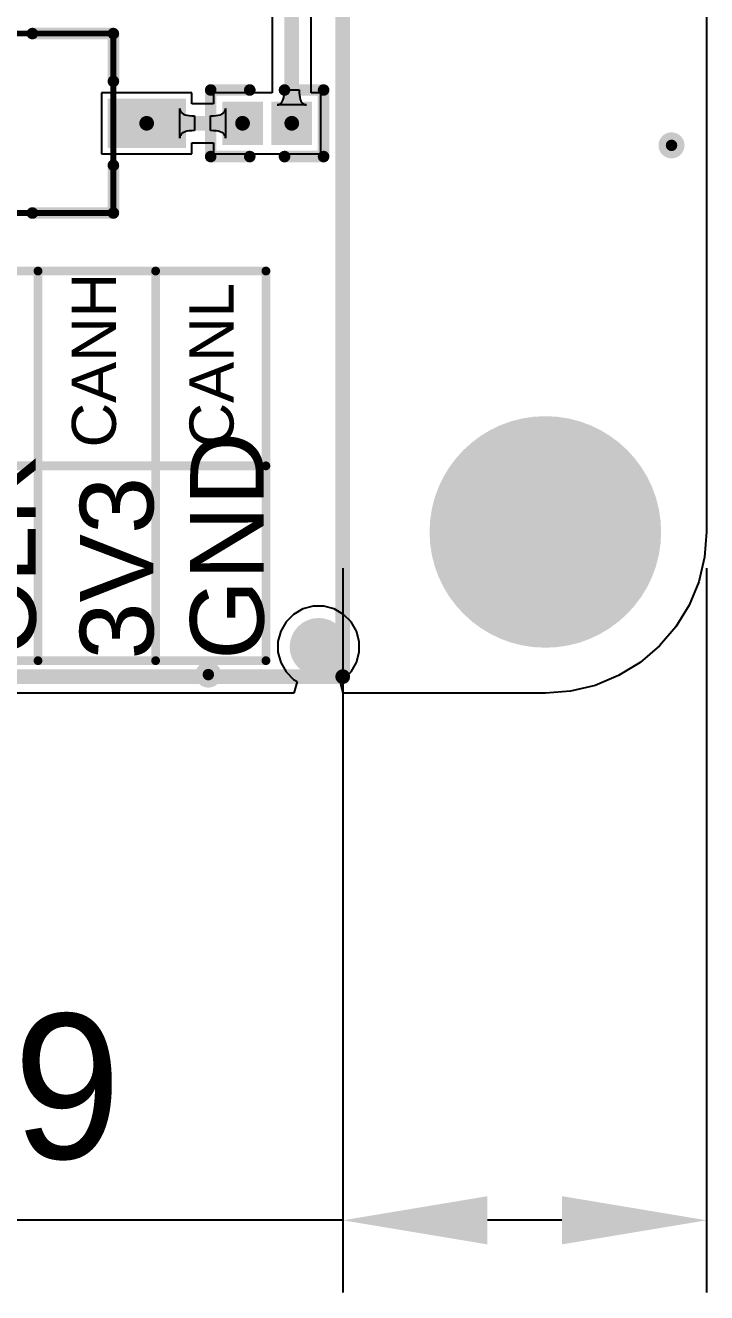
# Model space of a CAD drawing. Header units: millimetres. Extents: x -27 to 79, y -14 to 66.
# Drawn here: x 67.02 to 78.79, y -13.14 to 8.75 of the extents above; entities that cross this region are included whole.
import ezdxf

# ---------------------------------------------------------------- set-up
doc = ezdxf.new("R2010")
doc.units = ezdxf.units.MM
for name, color, linetype in [('BottomLayer', 5, 'Continuous'), ('BottomOverlay', 54, 'Continuous'), ('Mechanical13', 56, 'Continuous'), ('TopLayer', 1, 'Continuous'), ('TopOverlay', 2, 'Continuous'), ('TopPaste', 8, 'Continuous'), ('TopSolder', 216, 'Continuous'), ('ViaHoleLayer', 16, 'Continuous')]:
    doc.layers.add(name, color=color, linetype=linetype)
doc.styles.add('Arial', font='arial.ttf', dxfattribs={"height": 0.2})
doc.dimstyles.new('ISO-25', dxfattribs={"dimtxt": 2.5, "dimasz": 2.5, "dimexe": 1.25, "dimexo": 0.625, "dimtad": 1, "dimtxsty": 'Standard', "dimcen": 2.5, "dimadec": 0, "dimazin": 0, "dimtfac": 1, "dimtmove": 0, "dimatfit": 3, "dimfxl": 1, "dimarcsym": 0})

# ---------------------------------------------------------------- blocks, each defined once
blk = doc.blocks.new('*D7')
at = {"color": 0, "lineweight": -2, "transparency": 16777216}
for p, q in [((72.49999978, -0.6249999999999991), (72.49999978, -13.14183767146358)), ((78.78633975999999, -0.625), (78.78633975999999, -13.14183767146358)), ((72.49999978, -11.89183767146358), (60.83333311333332, -11.89183767146358)), ((76.28633975999999, -11.89183767146358), (74.99999978, -11.89183767146358))]:
    blk.add_line(p, q, dxfattribs=at)
at = {"color": 0, "transparency": 16777216}
for points in [[(74.99999978, -11.47517100479691), (74.99999978, -12.30850433813024), (72.49999978, -11.89183767146358)], [(76.28633975999999, -11.47517100479691), (76.28633975999999, -12.30850433813024), (78.78633975999999, -11.89183767146358)]]:
    blk.add_solid(points, dxfattribs=at)
at = {"layer": 'Defpoints', "color": 0, "transparency": 16777216}
for p in [(72.49999978, 8.881784197001252e-16), (78.78633975999999, 0), (72.49999978, -11.89183767146358)]:
    blk.add_point(p, dxfattribs=at)
at = {"color": 0, "transparency": 16777216, "insert": (65.41666644666667, -9.808504338130245), "char_height": 2.5, "attachment_point": 5}
blk.add_mtext('6,29', dxfattribs=at)

msp = doc.modelspace()

# ---------------------------------------------------------------- hatches: boundary and pattern name
at = {"layer": 'BottomLayer'}
h = msp.add_hatch(color=5, dxfattribs=at)
edge = h.paths.add_edge_path()
edge.add_arc((78.1796506, 6.678650599999999), 0.22499828, 0, 360)
h = msp.add_hatch(color=5, dxfattribs=at)
edge = h.paths.add_edge_path()
edge.add_arc((76.00000039999999, 0), 1.99999854, 0, 360)
h = msp.add_hatch(color=5, dxfattribs=at)
edge = h.paths.add_edge_path()
edge.add_arc((72.0836506, -1.98615046), 0.499999, 0, 360)
h = msp.add_hatch(color=5, dxfattribs=at)
edge = h.paths.add_edge_path()
edge.add_arc((70.1786506, -2.4653494), 0.22499828, 0, 360)
at = {"layer": 'TopLayer'}
for points in [[(68.53864879999999, 6.734649979999999), (68.53864879999999, 7.384651219999999), (69.68864904, 7.384651219999999), (69.68864904, 6.734649979999999)], [(70.46965332, 7.38465376), (71.06965212, 7.38465376), (71.06965212, 6.734652519999999), (70.46965332, 6.734652519999999)], [(71.31965416, 7.38465376), (71.91965296, 7.38465376), (71.91965296, 6.734652519999999), (71.31965416, 6.734652519999999)]]:
    msp.add_hatch(color=1, dxfattribs=at).paths.add_polyline_path(points)
h = msp.add_hatch(color=1, dxfattribs=at)
edge = h.paths.add_edge_path()
edge.add_arc((78.1796506, 6.678650599999999), 0.22499828, 0, 360)
h = msp.add_hatch(color=1, dxfattribs=at)
edge = h.paths.add_edge_path()
edge.add_arc((76.00000039999999, 0), 1.99999854, 0, 360)
h = msp.add_hatch(color=1, dxfattribs=at)
edge = h.paths.add_edge_path()
edge.add_arc((72.0836506, -1.98615046), 0.499999, 0, 360)
h = msp.add_hatch(color=1, dxfattribs=at)
edge = h.paths.add_edge_path()
edge.add_arc((70.1786506, -2.4653494), 0.22499828, 0, 360)
at = {"layer": 'TopPaste'}
for points in [[(68.53864879999999, 6.734649979999999), (68.53864879999999, 7.384651219999999), (69.68864904, 7.384651219999999), (69.68864904, 6.734649979999999)], [(70.46965332, 7.38465376), (71.06965212, 7.38465376), (71.06965212, 6.734652519999999), (70.46965332, 6.734652519999999)], [(71.31965416, 7.38465376), (71.91965296, 7.38465376), (71.91965296, 6.734652519999999), (71.31965416, 6.734652519999999)]]:
    msp.add_hatch(color=8, dxfattribs=at).paths.add_polyline_path(points)
at = {"layer": 'TopSolder'}
for points in [[(68.4370488, 6.633049979999999), (68.4370488, 7.48625122), (69.79024903999999, 7.48625122), (69.79024903999999, 6.633049979999999)], [(70.41885332, 7.43545376), (71.12045212, 7.43545376), (71.12045212, 6.683852519999999), (70.41885332, 6.683852519999999)], [(71.26885415999999, 7.43545376), (71.97045295999999, 7.43545376), (71.97045295999999, 6.683852519999999), (71.26885415999999, 6.683852519999999)]]:
    msp.add_hatch(color=216, dxfattribs=at).paths.add_polyline_path(points)
at = {"layer": 'ViaHoleLayer'}
h = msp.add_hatch(color=16, dxfattribs=at)
edge = h.paths.add_edge_path()
edge.add_arc((78.1796506, 6.678650599999999), 0.0999998, 0, 360)
h = msp.add_hatch(color=16, dxfattribs=at)
edge = h.paths.add_edge_path()
edge.add_arc((76.00000039999999, 0), 1.05000044, 0, 360)
h = msp.add_hatch(color=16, dxfattribs=at)
edge = h.paths.add_edge_path()
edge.add_arc((72.0836506, -1.98615046), 0.499999, 0, 360)
h = msp.add_hatch(color=16, dxfattribs=at)
edge = h.paths.add_edge_path()
edge.add_arc((70.1786506, -2.4653494), 0.0999998, 0, 360)

# ---------------------------------------------------------------- linework, layer by layer
at = {"layer": 'BottomLayer'}
for p, q in [((78.78634484, 44.99999889999999), (78.78634484, 0)), ((78.78633975999999, 0), (78.75203452, -0.43587924)), ((78.78634484, 0), (78.78633975999999, 0)), ((78.75203452, -0.43587924), (78.64996715999999, -0.8610269799999999)), ((78.64996715999999, -0.8610269799999999), (78.4826472, -1.2649708)), ((71.99107268, -1.28295146), (71.8122262, -1.33087364)), ((72.17622852, -1.28295146), (71.99107268, -1.28295146)), ((72.355075, -1.33087364), (72.17622852, -1.28295146)), ((78.4826472, -1.2649708), (78.25419706, -1.63776914)), ((71.65187599999999, -1.42345156), (71.5209517, -1.55437586)), ((71.8122262, -1.33087364), (71.65187599999999, -1.42345156)), ((72.5154252, -1.42345156), (72.355075, -1.33087364)), ((72.6463495, -1.55437586), (72.5154252, -1.42345156)), ((71.42837378, -1.71472606), (71.3804516, -1.89357254)), ((71.5209517, -1.55437586), (71.42837378, -1.71472606)), ((72.73892742, -1.71472606), (72.6463495, -1.55437586)), ((72.7868496, -1.89357254), (72.73892742, -1.71472606)), ((78.25419706, -1.63776914), (77.9702403, -1.9702399)), ((71.3804516, -1.89357254), (71.3804516, -2.07872838)), ((72.7868496, -2.07872838), (72.7868496, -1.89357254)), ((77.9702403, -1.9702399), (77.63776954, -2.25419666)), ((71.3804516, -2.07872838), (71.42837378, -2.25757486)), ((72.73892742, -2.25757486), (72.7868496, -2.07872838)), ((71.42837378, -2.25757486), (71.5209517, -2.41792506)), ((72.6463495, -2.41792506), (72.73892742, -2.25757486)), ((77.63776954, -2.25419666), (77.26497119999999, -2.4826468)), ((71.5209517, -2.41792506), (71.65187599999999, -2.54884936)), ((71.65187599999999, -2.54884936), (71.71127643999999, -2.58314444)), ((71.71127643999999, -2.58314444), (71.65682899999999, -2.78634444)), ((72.45602475999999, -2.58314444), (72.5154252, -2.54884936)), ((72.5104722, -2.78634444), (72.45602475999999, -2.58314444)), ((72.5154252, -2.54884936), (72.6463495, -2.41792506)), ((77.26497119999999, -2.4826468), (76.86102738, -2.64996676)), ((71.65682899999999, -2.78634444), (4.3114722, -2.78634444)), ((76.00000039999999, -2.78634444), (72.5104722, -2.78634444)), ((76.43587964, -2.75203412), (76.00000039999999, -2.78633936)), ((76.00000039999999, -2.78633936), (76.00000039999999, -2.78634444)), ((76.86102738, -2.64996676), (76.43587964, -2.75203412))]:
    msp.add_line(p, q, dxfattribs=at)
at = {"layer": 'BottomOverlay', "const_width": 0.254}
for points in [[(72.49999978, -2.5003506), (72.49999978, 47.49999898)], [(3.50000062, -2.50000008), (72.49999978, -2.50000008)]]:
    msp.add_lwpolyline(points, dxfattribs=at)
at = {"layer": 'BottomOverlay', "const_width": 0.127}
for points in [[(72.43649977999999, -2.50000008, 1), (72.56349978, -2.50000008, 1)], [(72.43649977999999, -2.5003506, 1), (72.56349978, -2.5003506, 1)]]:
    msp.add_lwpolyline(points, format="xyb", close=True, dxfattribs=at)
at = {"layer": 'Mechanical13', "const_width": 0.0999998}
for points in [[(66.73864986, 8.60965004), (68.53864879999999, 8.60965004)], [(68.53864879999999, 5.50965116), (68.53864879999999, 8.60965004)], [(66.73864986, 5.50965116), (68.53864879999999, 5.50965116)]]:
    msp.add_lwpolyline(points, dxfattribs=at)
at = {"layer": 'Mechanical13', "const_width": 0.0499999}
for points in [[(68.51365012, 8.60965004, 1), (68.56364748, 8.60965004, 1)], [(68.51365012, 8.60965004, 1), (68.56364748, 8.60965004, 1)], [(68.51365012, 5.50965116, 1), (68.56364748, 5.50965116, 1)], [(68.51365012, 5.50965116, 1), (68.56364748, 5.50965116, 1)]]:
    msp.add_lwpolyline(points, format="xyb", close=True, dxfattribs=at)
at = {"layer": 'TopLayer'}
for p, q in [((78.78634484, 44.99999889999999), (78.78634484, 0)), ((71.28298418, 13.86119402), (71.28298418, 7.58785376)), ((71.95632293999999, 7.58785376), (71.95632293999999, 14.00064764)), ((69.89184904, 7.58785122), (68.3354488, 7.58785122)), ((68.3354488, 7.58785122), (68.3354488, 6.531449979999999)), ((69.89184904, 7.39632252), (69.89184904, 7.58785122)), ((71.28298418, 7.58785376), (70.26645332, 7.58785376)), ((70.26645332, 7.58785376), (70.26645332, 7.39632252)), ((71.46090356, 7.44281976), (71.47233356, 7.47109504)), ((71.47233356, 7.47109504), (71.48122356, 7.50451128)), ((71.48122356, 7.50451128), (71.48757356, 7.54306848)), ((71.48757356, 7.54306848), (71.49138356, 7.58676664)), ((71.49138356, 7.58676664), (71.49265356, 7.63560576)), ((71.49265356, 7.63560576), (71.74665356, 7.63560576)), ((71.74665356, 7.63560576), (71.74792356, 7.58676664)), ((71.74792356, 7.58676664), (71.75173356, 7.54306848)), ((71.75173356, 7.54306848), (71.75808356, 7.50451128)), ((71.75808356, 7.50451128), (71.76697356, 7.47109504)), ((71.76697356, 7.47109504), (71.77840355999999, 7.44281976)), ((72.12285296, 7.58785376), (71.95632293999999, 7.58785376)), ((72.12285296, 6.531452519999999), (72.12285296, 7.58785376)), ((69.68560104, 6.80565314), (69.68560104, 7.31365314)), ((69.68560104, 7.31365314), (69.68814103999999, 7.289523139999999)), ((69.68814103999999, 7.289523139999999), (69.69576104, 7.267933139999999)), ((69.69576104, 7.267933139999999), (69.70846103999999, 7.248883139999999)), ((69.70846103999999, 7.248883139999999), (69.72624103999999, 7.23237314)), ((69.72624103999999, 7.23237314), (69.74910104, 7.218403139999999)), ((70.26645332, 7.39632252), (69.89184904, 7.39632252)), ((70.41148731999999, 7.218403139999999), (70.43462164, 7.23237314)), ((70.43462164, 7.23237314), (70.45261500000001, 7.248883139999999)), ((70.45261500000001, 7.248883139999999), (70.4654674, 7.267933139999999)), ((70.4654674, 7.267933139999999), (70.47317883999999, 7.289523139999999)), ((70.47317883999999, 7.289523139999999), (70.47574931999999, 7.31365314)), ((70.47574931999999, 7.31365314), (70.47574931999999, 6.80565314)), ((71.36565356, 7.37855776), (71.38978356, 7.38112824)), ((71.87365356, 7.37855776), (71.36565356, 7.37855776)), ((71.38978356, 7.38112824), (71.41137355999999, 7.38883968)), ((71.41137355999999, 7.38883968), (71.43042356, 7.401692079999999)), ((71.43042356, 7.401692079999999), (71.44693356, 7.419685439999999)), ((71.44693356, 7.419685439999999), (71.46090356, 7.44281976)), ((71.77840355999999, 7.44281976), (71.79237356, 7.419685439999999)), ((71.79237356, 7.419685439999999), (71.80888355999998, 7.401692079999999)), ((71.80888355999998, 7.401692079999999), (71.82793355999999, 7.38883968)), ((71.82793355999999, 7.38883968), (71.84952356, 7.38112824)), ((71.84952356, 7.38112824), (71.87365356, 7.37855776)), ((69.74910104, 7.218403139999999), (69.77704103999999, 7.206973140000001)), ((69.77704103999999, 7.206973140000001), (69.81006104, 7.19808314)), ((69.81006104, 7.19808314), (69.84816104, 7.191733139999999)), ((69.84816104, 7.191733139999999), (69.89134104, 7.18792314)), ((69.89134104, 7.18792314), (69.93960104, 7.18665314)), ((69.93960104, 7.18665314), (69.93960104, 6.932653139999999)), ((70.21870132, 7.18665314), (70.26754043999999, 7.18792314)), ((70.21870132, 6.932653139999999), (70.21870132, 7.18665314)), ((70.26754043999999, 7.18792314), (70.3112386, 7.191733139999999)), ((70.3112386, 7.191733139999999), (70.3497958, 7.19808314)), ((70.3497958, 7.19808314), (70.38321204, 7.206973140000001)), ((70.38321204, 7.206973140000001), (70.41148731999999, 7.218403139999999)), ((69.68814103999999, 6.829783139999999), (69.68560104, 6.80565314)), ((69.69576104, 6.85137314), (69.68814103999999, 6.829783139999999)), ((69.70846103999999, 6.870423139999999), (69.69576104, 6.85137314)), ((69.72624103999999, 6.88693314), (69.70846103999999, 6.870423139999999)), ((69.74910104, 6.90090314), (69.72624103999999, 6.88693314)), ((69.77704103999999, 6.91233314), (69.74910104, 6.90090314)), ((69.81006104, 6.921223139999999), (69.77704103999999, 6.91233314)), ((69.84816104, 6.92757314), (69.81006104, 6.921223139999999)), ((69.89134104, 6.931383139999999), (69.84816104, 6.92757314)), ((69.93960104, 6.932653139999999), (69.89134104, 6.931383139999999)), ((70.26754043999999, 6.931383139999999), (70.21870132, 6.932653139999999)), ((70.3112386, 6.92757314), (70.26754043999999, 6.931383139999999)), ((70.3497958, 6.921223139999999), (70.3112386, 6.92757314)), ((70.38321204, 6.91233314), (70.3497958, 6.921223139999999)), ((70.41148731999999, 6.90090314), (70.38321204, 6.91233314)), ((70.43462164, 6.88693314), (70.41148731999999, 6.90090314)), ((70.45261500000001, 6.870423139999999), (70.43462164, 6.88693314)), ((70.4654674, 6.85137314), (70.45261500000001, 6.870423139999999)), ((70.47317883999999, 6.829783139999999), (70.4654674, 6.85137314)), ((70.47574931999999, 6.80565314), (70.47317883999999, 6.829783139999999)), ((69.89184904, 6.531449979999999), (69.89184904, 6.722983759999999)), ((69.89184904, 6.722983759999999), (70.26645332, 6.722983759999999)), ((70.26645332, 6.722983759999999), (70.26645332, 6.531452519999999)), ((68.3354488, 6.531449979999999), (69.89184904, 6.531449979999999)), ((70.26645332, 6.531452519999999), (72.12285296, 6.531452519999999)), ((78.78633975999999, 0), (78.75203452, -0.43587924)), ((78.78634484, 0), (78.78633975999999, 0)), ((78.75203452, -0.43587924), (78.64996715999999, -0.8610269799999999)), ((78.64996715999999, -0.8610269799999999), (78.4826472, -1.2649708)), ((71.99107268, -1.28295146), (71.8122262, -1.33087364)), ((72.17622852, -1.28295146), (71.99107268, -1.28295146)), ((72.355075, -1.33087364), (72.17622852, -1.28295146)), ((78.4826472, -1.2649708), (78.25419706, -1.63776914)), ((71.65187599999999, -1.42345156), (71.5209517, -1.55437586)), ((71.8122262, -1.33087364), (71.65187599999999, -1.42345156)), ((72.5154252, -1.42345156), (72.355075, -1.33087364)), ((72.6463495, -1.55437586), (72.5154252, -1.42345156)), ((71.42837378, -1.71472606), (71.3804516, -1.89357254)), ((71.5209517, -1.55437586), (71.42837378, -1.71472606)), ((72.73892742, -1.71472606), (72.6463495, -1.55437586)), ((72.7868496, -1.89357254), (72.73892742, -1.71472606)), ((78.25419706, -1.63776914), (77.9702403, -1.9702399)), ((71.3804516, -1.89357254), (71.3804516, -2.07872838)), ((72.7868496, -2.07872838), (72.7868496, -1.89357254)), ((77.9702403, -1.9702399), (77.63776954, -2.25419666)), ((71.3804516, -2.07872838), (71.42837378, -2.25757486)), ((72.73892742, -2.25757486), (72.7868496, -2.07872838)), ((71.42837378, -2.25757486), (71.5209517, -2.41792506)), ((72.6463495, -2.41792506), (72.73892742, -2.25757486)), ((77.63776954, -2.25419666), (77.26497119999999, -2.4826468)), ((71.5209517, -2.41792506), (71.65187599999999, -2.54884936)), ((71.65187599999999, -2.54884936), (71.71127643999999, -2.58314444)), ((71.71127643999999, -2.58314444), (71.65682899999999, -2.78634444)), ((72.45602475999999, -2.58314444), (72.5154252, -2.54884936)), ((72.5104722, -2.78634444), (72.45602475999999, -2.58314444)), ((72.5154252, -2.54884936), (72.6463495, -2.41792506)), ((77.26497119999999, -2.4826468), (76.86102738, -2.64996676)), ((71.65682899999999, -2.78634444), (4.3114722, -2.78634444)), ((76.00000039999999, -2.78634444), (72.5104722, -2.78634444)), ((76.43587964, -2.75203412), (76.00000039999999, -2.78633936)), ((76.00000039999999, -2.78633936), (76.00000039999999, -2.78634444)), ((76.86102738, -2.64996676), (76.43587964, -2.75203412))]:
    msp.add_line(p, q, dxfattribs=at)
at = {"layer": 'TopLayer', "const_width": 0.254}
for points in [[(71.61965355999999, 7.059653139999999), (71.61965355999999, 14.00064764)], [(69.11364892, 7.059650599999999), (69.11365146, 7.059653139999999)], [(69.11365146, 7.059653139999999), (70.76965272, 7.059653139999999)]]:
    msp.add_lwpolyline(points, dxfattribs=at)
at = {"layer": 'TopLayer', "const_width": 0.127}
for points in [[(69.05014892, 7.059650599999999, 1), (69.17714892, 7.059650599999999, 1)], [(69.05015146, 7.059653139999999, 1), (69.17715145999999, 7.059653139999999, 1)], [(69.05015146, 7.059653139999999, 1), (69.17715145999999, 7.059653139999999, 1)], [(70.70615271999999, 7.059653139999999, 1), (70.83315272, 7.059653139999999, 1)], [(71.55615356, 7.059653139999999, 1), (71.68315356000001, 7.059653139999999, 1)]]:
    msp.add_lwpolyline(points, format="xyb", close=True, dxfattribs=at)
at = {"layer": 'TopOverlay'}
for points, const_width in [([(67.13864905999999, 8.60965004), (68.53864879999999, 8.60965004)], 0.1999996), ([(68.53864879999999, 7.784650419999999), (68.53864879999999, 8.60965004)], 0.1999996), ([(70.21965128, 7.634650719999999), (70.8946512, 7.634650719999999)], 0.1999996), ([(70.21965128, 6.48465048), (70.21965128, 7.634650719999999)], 0.1999996), ([(71.49465, 7.634650719999999), (72.16964992, 7.634650719999999)], 0.1999996), ([(72.16964992, 6.48465048), (72.16964992, 7.634650719999999)], 0.1999996), ([(70.21965128, 6.48465048), (70.8946512, 6.48465048)], 0.1999996), ([(71.49465, 6.48465048), (72.16964992, 6.48465048)], 0.1999996), ([(68.53864879999999, 5.50965116), (68.53864879999999, 6.33465078)], 0.1999996), ([(67.13864905999999, 5.50965116), (68.53864879999999, 5.50965116)], 0.1999996), ([(63.29964988, 4.50733668), (71.17364987999999, 4.50733668)], 0.1524), ([(67.23664988, -2.22366078), (67.23664988, 4.50733922)], 0.1524), ([(69.26864988, -2.22366078), (69.26864988, 4.50733922)], 0.1524), ([(71.17364987999999, -2.22366332), (71.17364987999999, 4.50733668)], 0.1524), ([(63.29964988, 1.14183668), (71.17364987999999, 1.14183668)], 0.1524), ([(63.29964988, -2.22366332), (71.17364987999999, -2.22366332)], 0.1524)]:
    msp.add_lwpolyline(points, dxfattribs=dict(at, const_width=const_width))
for points, const_width in [([(67.08864916, 8.60965004, 1), (67.18864896, 8.60965004, 1)], 0.0999998), ([(68.4886489, 8.60965004, 1), (68.5886487, 8.60965004, 1)], 0.0999998), ([(68.4886489, 8.60965004, 1), (68.5886487, 8.60965004, 1)], 0.0999998), ([(68.4886489, 7.784650419999999, 1), (68.5886487, 7.784650419999999, 1)], 0.0999998), ([(70.16965138, 7.634650719999999, 1), (70.26965118, 7.634650719999999, 1)], 0.0999998), ([(70.16965138, 7.634650719999999, 1), (70.26965118, 7.634650719999999, 1)], 0.0999998), ([(70.8446513, 7.634650719999999, 1), (70.94465109999999, 7.634650719999999, 1)], 0.0999998), ([(71.44465009999999, 7.634650719999999, 1), (71.5446499, 7.634650719999999, 1)], 0.0999998), ([(72.11965002, 7.634650719999999, 1), (72.21964982, 7.634650719999999, 1)], 0.0999998), ([(72.11965002, 7.634650719999999, 1), (72.21964982, 7.634650719999999, 1)], 0.0999998), ([(70.16965138, 6.48465048, 1), (70.26965118, 6.48465048, 1)], 0.0999998), ([(70.16965138, 6.48465048, 1), (70.26965118, 6.48465048, 1)], 0.0999998), ([(70.8446513, 6.48465048, 1), (70.94465109999999, 6.48465048, 1)], 0.0999998), ([(71.44465009999999, 6.48465048, 1), (71.5446499, 6.48465048, 1)], 0.0999998), ([(72.11965002, 6.48465048, 1), (72.21964982, 6.48465048, 1)], 0.0999998), ([(72.11965002, 6.48465048, 1), (72.21964982, 6.48465048, 1)], 0.0999998), ([(68.4886489, 6.33465078, 1), (68.5886487, 6.33465078, 1)], 0.0999998), ([(67.08864916, 5.50965116, 1), (67.18864896, 5.50965116, 1)], 0.0999998), ([(68.4886489, 5.50965116, 1), (68.5886487, 5.50965116, 1)], 0.0999998), ([(68.4886489, 5.50965116, 1), (68.5886487, 5.50965116, 1)], 0.0999998), ([(67.19854988, 4.50733922, 1), (67.27474988, 4.50733922, 1)], 0.0762), ([(69.23054988, 4.50733922, 1), (69.30674988, 4.50733922, 1)], 0.0762), ([(71.13554988, 4.50733668, 1), (71.21174988, 4.50733668, 1)], 0.0762), ([(71.13554988, 4.50733668, 1), (71.21174988, 4.50733668, 1)], 0.0762), ([(71.13554988, 1.14183668, 1), (71.21174988, 1.14183668, 1)], 0.0762), ([(67.19854988, -2.22366078, 1), (67.27474988, -2.22366078, 1)], 0.0762), ([(69.23054988, -2.22366078, 1), (69.30674988, -2.22366078, 1)], 0.0762), ([(71.13554988, -2.22366332, 1), (71.21174988, -2.22366332, 1)], 0.0762), ([(71.13554988, -2.22366332, 1), (71.21174988, -2.22366332, 1)], 0.0762)]:
    msp.add_lwpolyline(points, format="xyb", close=True, dxfattribs=dict(at, const_width=const_width))

# ---------------------------------------------------------------- texts
at = {"layer": 'TopOverlay', "style": 'Arial'}
for s, height, p in [('CANH', 0.7619999999999999, (68.58286258, 1.45979388)), ('CANL', 0.7619999999999999, (70.61486258, 1.45979388)), ('GND', 1.27, (71.13485899999999, -2.20975428)), ('CLK', 1.27, (67.19787677999999, -2.15633046)), ('3V3', 1.27, (69.22986154, -2.20479874))]:
    msp.add_text(s, height=height, rotation=90, dxfattribs=at).set_placement(p)

# ---------------------------------------------------------------- dimensions: what is measured, and where the dimension line sits
dim = msp.add_linear_dim(base=(72.49999978, -11.89183767146358), p1=(78.78633975999999, 0), p2=(72.49999978, 8.881784197001252e-16), dimstyle='ISO-25')
dim.commit()
dim.dimension.update_dxf_attribs({"geometry": '*D7', "text_midpoint": (65.41666644666667, -9.808504338130245)})

doc.saveas('drawing.dxf')
